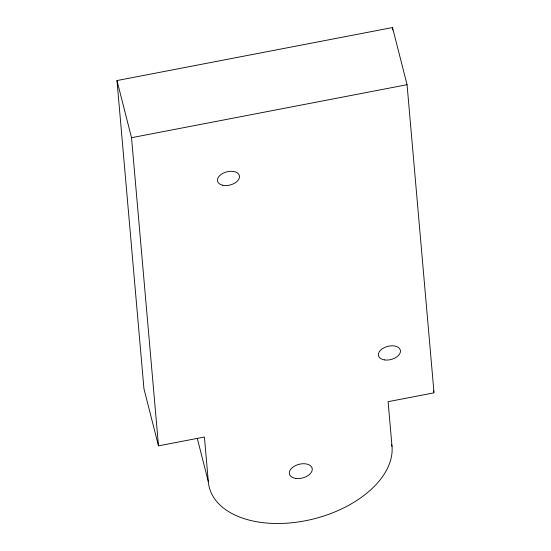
<?xml version="1.0" encoding="UTF-8"?>
<svg xmlns="http://www.w3.org/2000/svg" width="551" height="551" viewBox="0 0 551 551"><rect width="100%" height="100%" fill="white"/><g stroke="black" fill="none" stroke-linecap="round" stroke-linejoin="round"><path stroke-width="0.83" d="M208.326 481.719L204.414 437.019L158.495 445.855L143.942 388.717L116.984 80.563L392.505 27.55L407.058 84.696L434.016 392.842L388.097 401.679L392.009 446.379A93.815 56.505 -14.3 0 1 305.13 520.812A93.815 56.505 -14.3 0 1 208.326 481.719L197.361 438.651M158.495 445.855L131.531 137.702L407.058 84.696M433.382 390.363L433.809 392.016M391.589 444.719L392.009 446.379M116.984 80.563L131.531 137.702M392.505 27.55L392.732 30.119M295.584 478.392A11.729 7.067 -14.3 0 0 312.265 468.935A11.729 7.067 -14.3 0 0 294.51 466.105A11.729 7.067 -14.3 0 0 295.584 478.392M384.316 359.879A11.261 6.777 -14.3 0 0 400.467 350.904A11.261 6.777 -14.3 0 0 383.524 348.032A11.261 6.777 -14.3 0 0 384.316 359.879M222.811 185.26A11.261 6.777 -14.3 0 0 239.52 176.788A11.261 6.777 -14.3 0 0 223.121 173.234A11.261 6.777 -14.3 0 0 222.811 185.26"/></g></svg>
